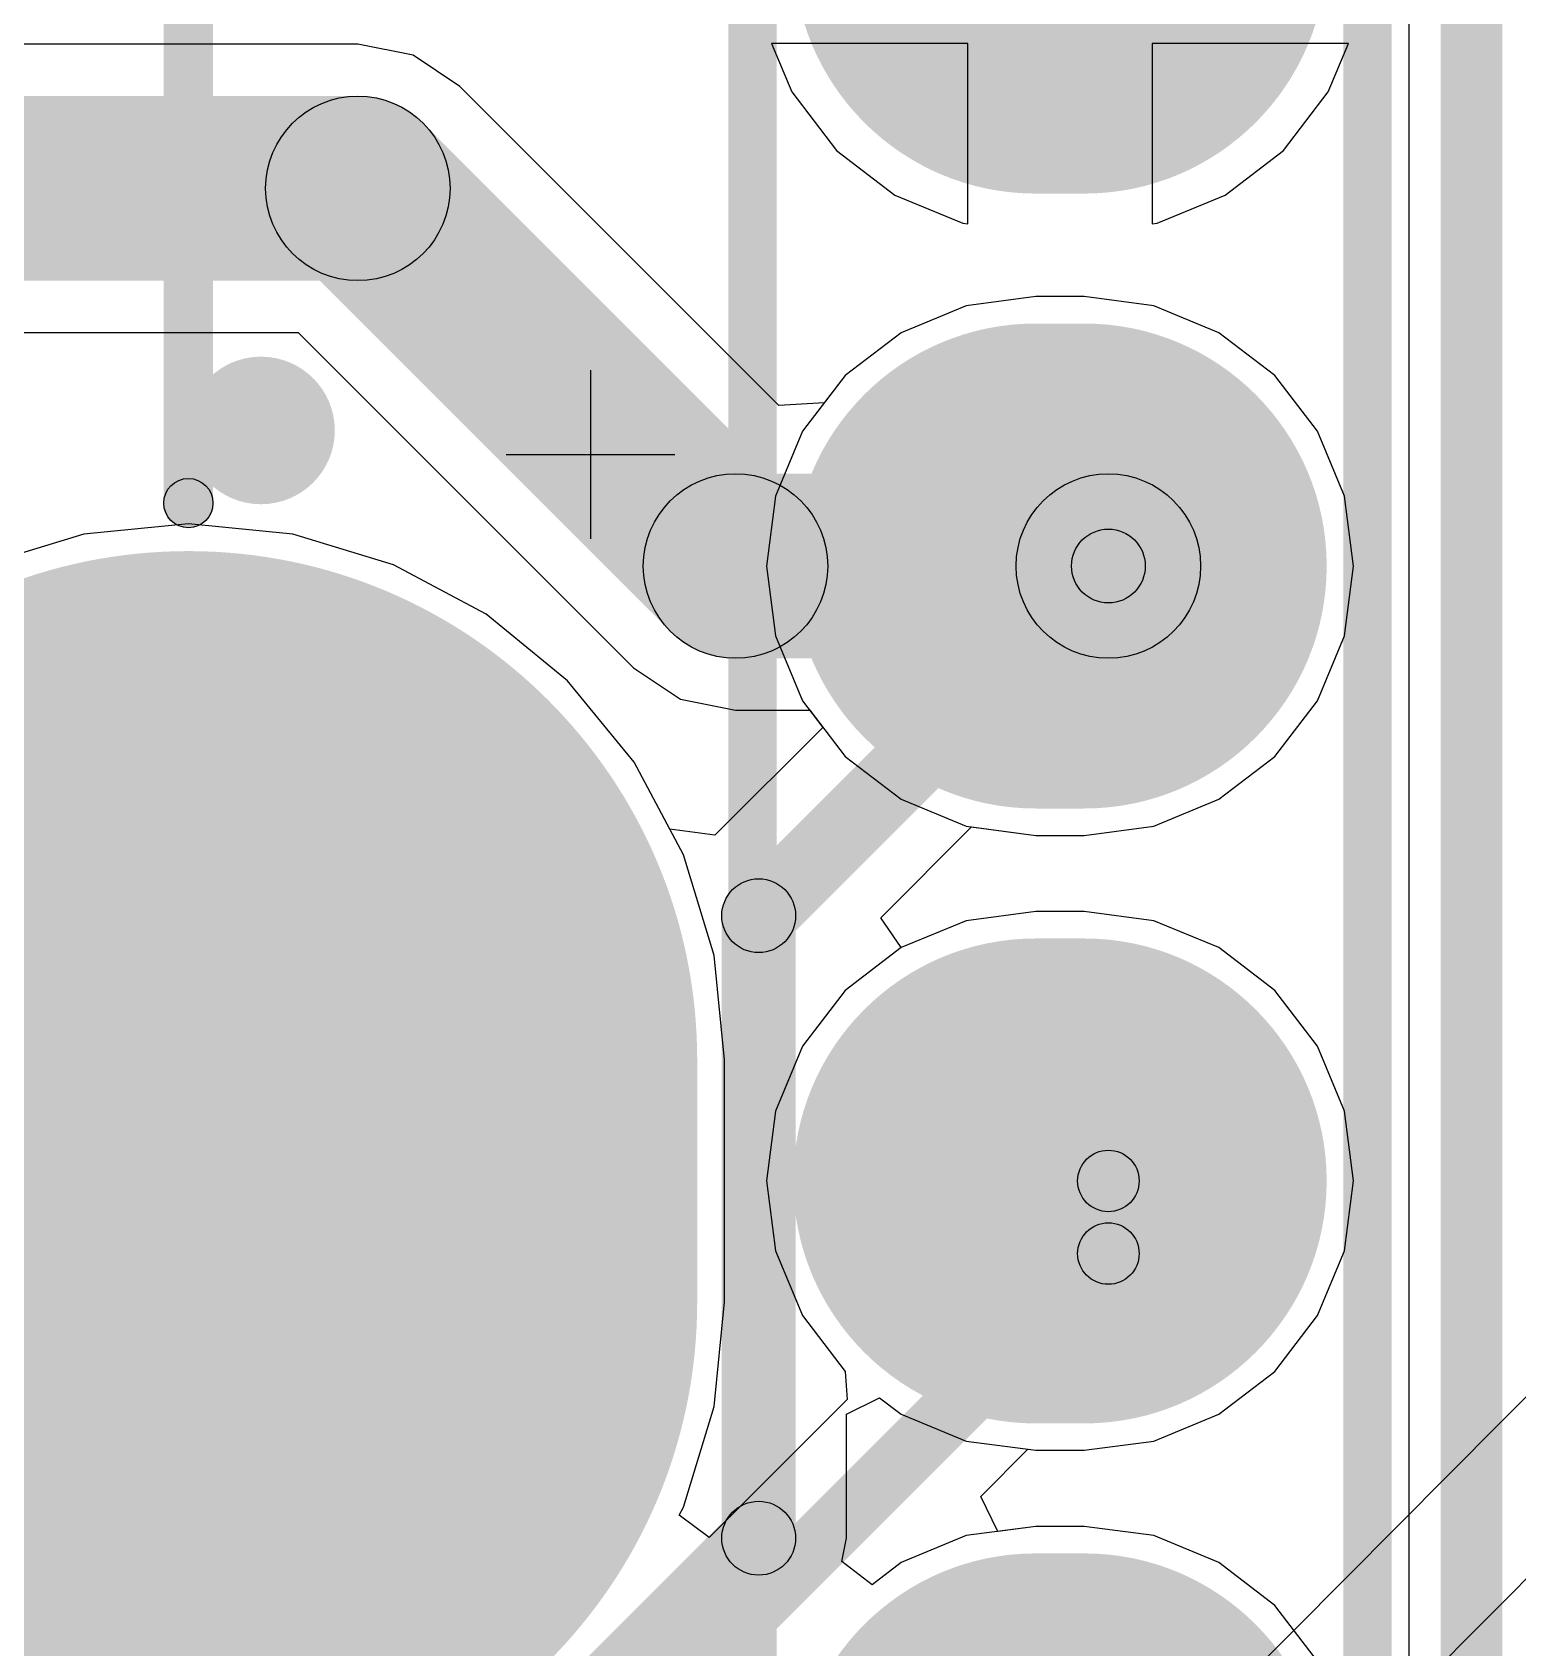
# Model space of a CAD drawing. Header units: millimetres. Extents: x -12 to 5350, y -10 to 5375.
# Drawn here: x 5.56 to 11.69, y -1.93 to 4.74 of the extents above; entities that cross this region are included whole.
import ezdxf

# ---------------------------------------------------------------- set-up
doc = ezdxf.new("R2010")
doc.units = ezdxf.units.MM
for name, color, linetype in [('BottomLayer', 5, 'Continuous'), ('BottomOverlay', 54, 'Continuous'), ('BottomSolder', 6, 'Continuous'), ('KeepOutLayer', 6, 'Continuous'), ('MultiLayer', 9, 'Continuous'), ('PadHoleLayer', 156, 'Continuous'), ('TopLayer', 1, 'Continuous'), ('TopOverlay', 2, 'Continuous'), ('TopSolder', 216, 'Continuous'), ('ViaHoleLayer', 16, 'Continuous')]:
    doc.layers.add(name, color=color, linetype=linetype)

# ---------------------------------------------------------------- blocks, each defined once
blk = doc.blocks.new('SJ_2______B_108')
at = {"layer": 'BottomSolder'}
for p in [(-1.1938, 0.1465), (0.3472, -0.635)]:
    blk.add_line(p, (-5382.0085, 5343.3085), dxfattribs=at)
blk = doc.blocks.new('R_____E_______115')
at = {"layer": 'BottomLayer'}
h = blk.add_hatch(color=5, dxfattribs=at)
edge = h.paths.add_edge_path()
edge.add_arc((-6.2, -0.5), 2, 180, 360)
edge.add_line((-4.2, -0.5), (-4.2, 0.5))
edge.add_arc((-6.2, 0.5), 2, 0, 180)
edge.add_line((-8.2, 0.5), (-8.2, -0.5))
at = {"layer": 'BottomSolder'}
h = blk.add_hatch(color=6, dxfattribs=at)
edge = h.paths.add_edge_path()
edge.add_arc((-6.2, -0.5), 2.1016, 180, 360)
edge.add_line((-4.0984, -0.5), (-4.0984, 0.5))
edge.add_arc((-6.2, 0.5), 2.1016, 0, 180)
edge.add_line((-8.3016, 0.5), (-8.3016, -0.5))
at = {"layer": 'MultiLayer'}
h = blk.add_hatch(color=9, dxfattribs=at)
edge = h.paths.add_edge_path()
edge.add_arc((-6.2, -0.5), 2, 180, 360)
edge.add_line((-4.2, -0.5), (-4.2, 0.5))
edge.add_arc((-6.2, 0.5), 2, 0, 180)
edge.add_line((-8.2, 0.5), (-8.2, -0.5))
at = {"layer": 'TopLayer'}
h = blk.add_hatch(color=1, dxfattribs=at)
edge = h.paths.add_edge_path()
edge.add_arc((-6.2, -0.5), 2, 180, 360)
edge.add_line((-4.2, -0.5), (-4.2, 0.5))
edge.add_arc((-6.2, 0.5), 2, 0, 180)
edge.add_line((-8.2, 0.5), (-8.2, -0.5))
at = {"layer": 'TopOverlay'}
h = blk.add_hatch(color=2, dxfattribs=at)
edge = h.paths.add_edge_path()
edge.add_arc((-6.2, -2.8), 0.1016, 0, 360)
blk.add_hatch(color=2, dxfattribs=at).paths.add_polyline_path([(-6.3016, -2.8), (-6.0984, -2.8), (-6.0984, -5.8938), (-6.3016, -5.8938)])
at = {"layer": 'TopSolder'}
h = blk.add_hatch(color=216, dxfattribs=at)
edge = h.paths.add_edge_path()
edge.add_arc((-6.2, -0.5), 2.1016, 180, 360)
edge.add_line((-4.0984, -0.5), (-4.0984, 0.5))
edge.add_arc((-6.2, 0.5), 2.1016, 0, 180)
edge.add_line((-8.3016, 0.5), (-8.3016, -0.5))
at = {"layer": 'TopOverlay'}
blk.add_circle((-6.2, -2.8), 0.1016, dxfattribs=at)
blk = doc.blocks.new('HDR1X5_120')
at = {"layer": 'BottomLayer'}
h = blk.add_hatch(color=5, dxfattribs=at)
edge = h.paths.add_edge_path()
edge.add_arc((2.54, -0.1), 0.9, 180, 360)
edge.add_line((3.44, -0.1), (3.44, 0.1))
edge.add_arc((2.54, 0.1), 0.9, 0, 180)
edge.add_line((1.64, 0.1), (1.64, -0.1))
h = blk.add_hatch(color=5, dxfattribs=at)
edge = h.paths.add_edge_path()
edge.add_arc((5.08, -0.1), 0.9, 180, 360)
edge.add_line((5.98, -0.1), (5.98, 0.1))
edge.add_arc((5.08, 0.1), 0.9, 0, 180)
edge.add_line((4.18, 0.1), (4.18, -0.1))
h = blk.add_hatch(color=5, dxfattribs=at)
edge = h.paths.add_edge_path()
edge.add_arc((7.62, -0.1), 0.9, 180, 360)
edge.add_line((8.52, -0.1), (8.52, 0.1))
edge.add_arc((7.62, 0.1), 0.9, 0, 180)
edge.add_line((6.72, 0.1), (6.72, -0.1))
h = blk.add_hatch(color=5, dxfattribs=at)
edge = h.paths.add_edge_path()
edge.add_arc((10.16, -0.1), 0.9, 180, 360)
edge.add_line((11.06, -0.1), (11.06, 0.1))
edge.add_arc((10.16, 0.1), 0.9, 0, 180)
edge.add_line((9.26, 0.1), (9.26, -0.1))
at = {"layer": 'BottomSolder'}
h = blk.add_hatch(color=6, dxfattribs=at)
edge = h.paths.add_edge_path()
edge.add_arc((2.54, -0.1), 1.0016, 180, 360)
edge.add_line((3.5416, -0.1), (3.5416, 0.1))
edge.add_arc((2.54, 0.1), 1.0016, 0, 180)
edge.add_line((1.5384, 0.1), (1.5384, -0.1))
h = blk.add_hatch(color=6, dxfattribs=at)
edge = h.paths.add_edge_path()
edge.add_arc((5.08, -0.1), 1.0016, 180, 360)
edge.add_line((6.0816, -0.1), (6.0816, 0.1))
edge.add_arc((5.08, 0.1), 1.0016, 0, 180)
edge.add_line((4.0784, 0.1), (4.0784, -0.1))
h = blk.add_hatch(color=6, dxfattribs=at)
edge = h.paths.add_edge_path()
edge.add_arc((7.62, -0.1), 1.0016, 180, 360)
edge.add_line((8.6216, -0.1), (8.6216, 0.1))
edge.add_arc((7.62, 0.1), 1.0016, 0, 180)
edge.add_line((6.6184, 0.1), (6.6184, -0.1))
h = blk.add_hatch(color=6, dxfattribs=at)
edge = h.paths.add_edge_path()
edge.add_arc((10.16, -0.1), 1.0016, 180, 360)
edge.add_line((11.1616, -0.1), (11.1616, 0.1))
edge.add_arc((10.16, 0.1), 1.0016, 0, 180)
edge.add_line((9.1584, 0.1), (9.1584, -0.1))
at = {"layer": 'MultiLayer'}
h = blk.add_hatch(color=9, dxfattribs=at)
edge = h.paths.add_edge_path()
edge.add_arc((2.54, -0.1), 0.9, 180, 360)
edge.add_line((3.44, -0.1), (3.44, 0.1))
edge.add_arc((2.54, 0.1), 0.9, 0, 180)
edge.add_line((1.64, 0.1), (1.64, -0.1))
h = blk.add_hatch(color=9, dxfattribs=at)
edge = h.paths.add_edge_path()
edge.add_arc((5.08, -0.1), 0.9, 180, 360)
edge.add_line((5.98, -0.1), (5.98, 0.1))
edge.add_arc((5.08, 0.1), 0.9, 0, 180)
edge.add_line((4.18, 0.1), (4.18, -0.1))
h = blk.add_hatch(color=9, dxfattribs=at)
edge = h.paths.add_edge_path()
edge.add_arc((7.62, -0.1), 0.9, 180, 360)
edge.add_line((8.52, -0.1), (8.52, 0.1))
edge.add_arc((7.62, 0.1), 0.9, 0, 180)
edge.add_line((6.72, 0.1), (6.72, -0.1))
h = blk.add_hatch(color=9, dxfattribs=at)
edge = h.paths.add_edge_path()
edge.add_arc((10.16, -0.1), 0.9, 180, 360)
edge.add_line((11.06, -0.1), (11.06, 0.1))
edge.add_arc((10.16, 0.1), 0.9, 0, 180)
edge.add_line((9.26, 0.1), (9.26, -0.1))
at = {"layer": 'PadHoleLayer'}
h = blk.add_hatch(color=156, dxfattribs=at)
edge = h.paths.add_edge_path()
edge.add_arc((5.08, 0), 0.6, 0, 360)
h = blk.add_hatch(color=156, dxfattribs=at)
edge = h.paths.add_edge_path()
edge.add_arc((7.62, 0), 0.6, 0, 360)
h = blk.add_hatch(color=156, dxfattribs=at)
edge = h.paths.add_edge_path()
edge.add_arc((10.16, 0), 0.6, 0, 360)
at = {"layer": 'TopLayer'}
h = blk.add_hatch(color=1, dxfattribs=at)
edge = h.paths.add_edge_path()
edge.add_arc((2.54, -0.1), 0.9, 180, 360)
edge.add_line((3.44, -0.1), (3.44, 0.1))
edge.add_arc((2.54, 0.1), 0.9, 0, 180)
edge.add_line((1.64, 0.1), (1.64, -0.1))
h = blk.add_hatch(color=1, dxfattribs=at)
edge = h.paths.add_edge_path()
edge.add_arc((5.08, -0.1), 0.9, 180, 360)
edge.add_line((5.98, -0.1), (5.98, 0.1))
edge.add_arc((5.08, 0.1), 0.9, 0, 180)
edge.add_line((4.18, 0.1), (4.18, -0.1))
h = blk.add_hatch(color=1, dxfattribs=at)
edge = h.paths.add_edge_path()
edge.add_arc((7.62, -0.1), 0.9, 180, 360)
edge.add_line((8.52, -0.1), (8.52, 0.1))
edge.add_arc((7.62, 0.1), 0.9, 0, 180)
edge.add_line((6.72, 0.1), (6.72, -0.1))
h = blk.add_hatch(color=1, dxfattribs=at)
edge = h.paths.add_edge_path()
edge.add_arc((10.16, -0.1), 0.9, 180, 360)
edge.add_line((11.06, -0.1), (11.06, 0.1))
edge.add_arc((10.16, 0.1), 0.9, 0, 180)
edge.add_line((9.26, 0.1), (9.26, -0.1))
at = {"layer": 'TopOverlay'}
for points in [[(-1.27, 1.17), (-1.27, 1.37), (11.43, 1.37), (11.43, 1.17)], [(-1.27, -1.37), (-1.27, -1.17), (11.43, -1.17), (11.43, -1.37)]]:
    blk.add_hatch(color=2, dxfattribs=at).paths.add_polyline_path(points)
at = {"layer": 'TopSolder'}
h = blk.add_hatch(color=216, dxfattribs=at)
edge = h.paths.add_edge_path()
edge.add_arc((2.54, -0.1), 1.0016, 180, 360)
edge.add_line((3.5416, -0.1), (3.5416, 0.1))
edge.add_arc((2.54, 0.1), 1.0016, 0, 180)
edge.add_line((1.5384, 0.1), (1.5384, -0.1))
h = blk.add_hatch(color=216, dxfattribs=at)
edge = h.paths.add_edge_path()
edge.add_arc((5.08, -0.1), 1.0016, 180, 360)
edge.add_line((6.0816, -0.1), (6.0816, 0.1))
edge.add_arc((5.08, 0.1), 1.0016, 0, 180)
edge.add_line((4.0784, 0.1), (4.0784, -0.1))
h = blk.add_hatch(color=216, dxfattribs=at)
edge = h.paths.add_edge_path()
edge.add_arc((7.62, -0.1), 1.0016, 180, 360)
edge.add_line((8.6216, -0.1), (8.6216, 0.1))
edge.add_arc((7.62, 0.1), 1.0016, 0, 180)
edge.add_line((6.6184, 0.1), (6.6184, -0.1))
h = blk.add_hatch(color=216, dxfattribs=at)
edge = h.paths.add_edge_path()
edge.add_arc((10.16, -0.1), 1.0016, 180, 360)
edge.add_line((11.1616, -0.1), (11.1616, 0.1))
edge.add_arc((10.16, 0.1), 1.0016, 0, 180)
edge.add_line((9.1584, 0.1), (9.1584, -0.1))

msp = doc.modelspace()

# ---------------------------------------------------------------- hatches: boundary and pattern name
at = {"layer": 'BottomLayer'}
h = msp.add_hatch(color=5, dxfattribs=at)
edge = h.paths.add_edge_path()
edge.add_arc((6.5, 3.1), 0.3048, 0, 360)
h = msp.add_hatch(color=5, dxfattribs=at)
edge = h.paths.add_edge_path()
edge.add_arc((10, 2.54), 0.1524, 0, 360)
for points in [[(8.6634, 0.9878), (8.4478, 1.2034), (9.8922, 2.6478), (10.1078, 2.4322)], [(8.708, -1.4757), (8.4032, -1.4757), (8.4032, 1.0956), (8.708, 1.0956)], [(7.7078, -2.5391), (7.4922, -2.3236), (8.4478, -1.368), (8.6634, -1.5835)]]:
    msp.add_hatch(color=5, dxfattribs=at).paths.add_polyline_path(points)
h = msp.add_hatch(color=5, dxfattribs=at)
edge = h.paths.add_edge_path()
edge.add_arc((8.5556, 1.0956), 0.1524, 0, 360)
h = msp.add_hatch(color=5, dxfattribs=at)
edge = h.paths.add_edge_path()
edge.add_arc((8.5556, 1.0956), 0.1524, 0, 360)
h = msp.add_hatch(color=5, dxfattribs=at)
edge = h.paths.add_edge_path()
edge.add_arc((8.5556, -1.4757), 0.1524, 0, 360)
h = msp.add_hatch(color=5, dxfattribs=at)
edge = h.paths.add_edge_path()
edge.add_arc((8.5556, -1.4757), 0.1524, 0, 360)
at = {"layer": 'BottomSolder'}
h = msp.add_hatch(color=6, dxfattribs=at)
edge = h.paths.add_edge_path()
edge.add_arc((6.5, 3.1), 0.0508, 0, 360)
at = {"layer": 'KeepOutLayer'}
msp.add_hatch(color=6, dxfattribs=at).paths.add_polyline_path([(11.627, -9.5), (11.373, -9.5), (11.373, 9.5), (11.627, 9.5)])
at = {"layer": 'TopLayer'}
for points in [[(2, 3.719), (2, 4.481), (6.9, 4.481), (6.9, 3.719)], [(6.6306, 3.8306), (7.1694, 4.3694), (8.7294, 2.8094), (8.1906, 2.2706)], [(8.46, 2.159), (8.46, 2.921), (10, 2.921), (10, 2.159)], [(10.127, -0.3), (9.873, -0.3), (9.873, 0), (10.127, 0)], [(7.4898, -2.9898), (7.3102, -2.8102), (9.9102, -0.2102), (10.0898, -0.3898)]]:
    msp.add_hatch(color=1, dxfattribs=at).paths.add_polyline_path(points)
h = msp.add_hatch(color=1, dxfattribs=at)
edge = h.paths.add_edge_path()
edge.add_arc((6.9, 4.1), 0.381, 0, 360)
h = msp.add_hatch(color=1, dxfattribs=at)
edge = h.paths.add_edge_path()
edge.add_arc((6.9, 4.1), 0.381, 0, 360)
h = msp.add_hatch(color=1, dxfattribs=at)
edge = h.paths.add_edge_path()
edge.add_arc((6.5, 3.1), 0.3048, 0, 360)
h = msp.add_hatch(color=1, dxfattribs=at)
edge = h.paths.add_edge_path()
edge.add_arc((8.46, 2.54), 0.381, 0, 360)
h = msp.add_hatch(color=1, dxfattribs=at)
edge = h.paths.add_edge_path()
edge.add_arc((8.46, 2.54), 0.381, 0, 360)
h = msp.add_hatch(color=1, dxfattribs=at)
edge = h.paths.add_edge_path()
edge.add_arc((10, 2.54), 0.381, 0, 360)
h = msp.add_hatch(color=1, dxfattribs=at)
edge = h.paths.add_edge_path()
edge.add_arc((10, 0), 0.127, 0, 360)
h = msp.add_hatch(color=1, dxfattribs=at)
edge = h.paths.add_edge_path()
edge.add_arc((10, -0.3), 0.127, 0, 360)
h = msp.add_hatch(color=1, dxfattribs=at)
edge = h.paths.add_edge_path()
edge.add_arc((10, -0.3), 0.127, 0, 360)
at = {"layer": 'TopSolder'}
h = msp.add_hatch(color=216, dxfattribs=at)
edge = h.paths.add_edge_path()
edge.add_arc((6.5, 3.1), 0.0508, 0, 360)
at = {"layer": 'ViaHoleLayer'}
h = msp.add_hatch(color=16, dxfattribs=at)
edge = h.paths.add_edge_path()
edge.add_arc((6.5, 3.1), 0.1524, 0, 360)

# ---------------------------------------------------------------- linework, layer by layer
at = {"layer": 'BottomLayer'}
for p, q in [((11.241, 9.241), (11.241, -9.241)), ((9.419, 4.699), (8.6087, 4.699)), ((8.6087, 4.699), (8.692, 4.498)), ((9.419, 3.953), (9.419, 4.699)), ((10.9913, 4.699), (10.181, 4.699)), ((10.181, 4.699), (10.181, 3.953)), ((10.908, 4.498), (10.9913, 4.699)), ((8.692, 4.498), (8.877, 4.257)), ((10.723, 4.257), (10.908, 4.498)), ((8.877, 4.257), (9.118, 4.072)), ((10.482, 4.072), (10.723, 4.257)), ((9.118, 4.072), (9.3987, 3.9557)), ((10.2013, 3.9557), (10.482, 4.072)), ((9.3987, 3.9557), (9.419, 3.953)), ((10.181, 3.953), (10.2013, 3.9557)), ((9.412, 3.6148), (9.1436, 3.5036)), ((9.7, 3.6527), (9.412, 3.6148)), ((9.9, 3.6527), (9.7, 3.6527)), ((10.188, 3.6148), (9.9, 3.6527)), ((10.4564, 3.5036), (10.188, 3.6148)), ((9.1436, 3.5036), (8.9132, 3.3268)), ((10.6868, 3.3268), (10.4564, 3.5036)), ((8.9132, 3.3268), (8.7364, 3.0964)), ((10.8636, 3.0964), (10.6868, 3.3268)), ((8.7364, 3.0964), (8.6252, 2.828)), ((10.9748, 2.828), (10.8636, 3.0964)), ((8.6252, 2.828), (8.5873, 2.54)), ((11.0127, 2.54), (10.9748, 2.828)), ((5.7681, 2.6713), (5.3528, 2.5453)), ((6.2, 2.7139), (5.7681, 2.6713)), ((6.6319, 2.6713), (6.2, 2.7139)), ((7.0472, 2.5453), (6.6319, 2.6713)), ((7.43, 2.3408), (7.0472, 2.5453)), ((8.5873, 2.54), (8.6252, 2.252)), ((10.9748, 2.252), (11.0127, 2.54)), ((7.7654, 2.0654), (7.43, 2.3408)), ((8.6252, 2.252), (8.7364, 1.9836)), ((10.8636, 1.9836), (10.9748, 2.252)), ((8.0408, 1.73), (7.7654, 2.0654)), ((8.7364, 1.9836), (8.8208, 1.8736)), ((10.6868, 1.7532), (10.8636, 1.9836)), ((8.8208, 1.8736), (8.3751, 1.4278)), ((10.4564, 1.5764), (10.6868, 1.7532)), ((8.1887, 1.4531), (8.0408, 1.73)), ((10.188, 1.4652), (10.4564, 1.5764)), ((8.3751, 1.4278), (8.1887, 1.4531)), ((9.0597, 1.0869), (9.4349, 1.4622)), ((9.4349, 1.4622), (9.7, 1.4273)), ((9.7, 1.4273), (9.9, 1.4273)), ((9.9, 1.4273), (10.188, 1.4652)), ((9.1436, 0.9636), (9.0597, 1.0869)), ((9.412, 1.0748), (9.1436, 0.9636)), ((9.7, 1.1127), (9.412, 1.0748)), ((9.9, 1.1127), (9.7, 1.1127)), ((10.188, 1.0748), (9.9, 1.1127)), ((10.4564, 0.9636), (10.188, 1.0748)), ((10.6868, 0.7868), (10.4564, 0.9636)), ((10.8636, 0.5564), (10.6868, 0.7868)), ((10.9748, 0.288), (10.8636, 0.5564)), ((11.0127, 0), (10.9748, 0.288)), ((10.9748, -0.288), (11.0127, 0)), ((10.8636, -0.5564), (10.9748, -0.288)), ((10.6868, -0.7868), (10.8636, -0.5564)), ((10.4564, -0.9636), (10.6868, -0.7868)), ((8.9182, -0.9629), (9.0549, -0.8955)), ((9.0549, -0.8955), (9.1436, -0.9636)), ((8.9182, -1.4757), (8.9182, -0.9629)), ((9.1436, -0.9636), (9.412, -1.0748)), ((10.188, -1.0748), (10.4564, -0.9636)), ((9.412, -1.0748), (9.7, -1.1127)), ((9.7, -1.1127), (9.9, -1.1127)), ((9.9, -1.1127), (10.188, -1.0748)), ((9.412, -1.4652), (9.1436, -1.5764)), ((9.7, -1.4273), (9.412, -1.4652)), ((9.9, -1.4273), (9.7, -1.4273)), ((10.188, -1.4652), (9.9, -1.4273)), ((10.4564, -1.5764), (10.188, -1.4652)), ((8.899, -1.572), (8.9182, -1.4757)), ((8.9182, -1.4757), (8.9182, -1.4757)), ((9.0241, -1.6681), (8.899, -1.572)), ((9.1436, -1.5764), (9.0241, -1.6681)), ((10.6868, -1.7532), (10.4564, -1.5764)), ((10.8636, -1.9836), (10.6868, -1.7532))]:
    msp.add_line(p, q, dxfattribs=at)
for centre in [(10, 2.54), (8.5556, 1.0956), (8.5556, 1.0956), (8.5556, -1.4757), (8.5556, -1.4757)]:
    msp.add_circle(centre, 0.1524, dxfattribs=at)
at = {"layer": 'BottomOverlay'}
for p, q in [((7.8611, 3.3485), (7.8611, 2.6519)), ((7.5128, 3.0002), (8.2094, 3.0002))]:
    msp.add_line(p, q, dxfattribs=at)
at = {"layer": 'TopLayer'}
for p, q in [((11.241, 9.241), (11.241, -9.241)), ((6.9, 4.6956), (-3.9698, 4.6956)), ((7.1279, 4.6503), (6.9, 4.6956)), ((9.419, 4.699), (8.6087, 4.699)), ((8.6087, 4.699), (8.692, 4.498)), ((9.419, 3.953), (9.419, 4.699)), ((10.9913, 4.699), (10.181, 4.699)), ((10.181, 4.699), (10.181, 3.953)), ((10.908, 4.498), (10.9913, 4.699)), ((7.3212, 4.5212), (7.1279, 4.6503)), ((8.6389, 3.2035), (7.3212, 4.5212)), ((8.692, 4.498), (8.877, 4.257)), ((10.723, 4.257), (10.908, 4.498)), ((8.877, 4.257), (9.118, 4.072)), ((10.482, 4.072), (10.723, 4.257)), ((9.118, 4.072), (9.3987, 3.9557)), ((10.2013, 3.9557), (10.482, 4.072)), ((9.3987, 3.9557), (9.419, 3.953)), ((10.181, 3.953), (10.2013, 3.9557)), ((9.412, 3.6148), (9.1436, 3.5036)), ((9.7, 3.6527), (9.412, 3.6148)), ((9.9, 3.6527), (9.7, 3.6527)), ((10.188, 3.6148), (9.9, 3.6527)), ((10.4564, 3.5036), (10.188, 3.6148)), ((2.3626, 3.5044), (6.6533, 3.5044)), ((6.6533, 3.5044), (8.0388, 2.1188)), ((9.1436, 3.5036), (8.9132, 3.3268)), ((10.6868, 3.3268), (10.4564, 3.5036)), ((8.9132, 3.3268), (8.8267, 3.214)), ((10.8636, 3.0964), (10.6868, 3.3268)), ((8.8267, 3.214), (8.6389, 3.2035)), ((10.9748, 2.828), (10.8636, 3.0964)), ((11.0127, 2.54), (10.9748, 2.828)), ((5.7681, 2.6713), (5.3528, 2.5453)), ((6.2, 2.7139), (5.7681, 2.6713)), ((6.6319, 2.6713), (6.2, 2.7139)), ((7.0472, 2.5453), (6.6319, 2.6713)), ((7.43, 2.3408), (7.0472, 2.5453)), ((10.9748, 2.252), (11.0127, 2.54)), ((7.7654, 2.0654), (7.43, 2.3408)), ((10.8636, 1.9836), (10.9748, 2.252)), ((8.0388, 2.1188), (8.2321, 1.9897)), ((8.0408, 1.73), (7.7654, 2.0654)), ((8.2321, 1.9897), (8.46, 1.9444)), ((8.46, 1.9444), (8.7665, 1.9444)), ((8.7665, 1.9444), (8.9132, 1.7532)), ((10.6868, 1.7532), (10.8636, 1.9836)), ((8.9132, 1.7532), (9.1436, 1.5764)), ((10.4564, 1.5764), (10.6868, 1.7532)), ((8.2453, 1.3472), (8.0408, 1.73)), ((9.1436, 1.5764), (9.412, 1.4652)), ((10.188, 1.4652), (10.4564, 1.5764)), ((9.412, 1.4652), (9.7, 1.4273)), ((9.7, 1.4273), (9.9, 1.4273)), ((9.9, 1.4273), (10.188, 1.4652)), ((8.3713, 0.9319), (8.2453, 1.3472)), ((9.412, 1.0748), (9.1436, 0.9636)), ((9.7, 1.1127), (9.412, 1.0748)), ((9.9, 1.1127), (9.7, 1.1127)), ((10.188, 1.0748), (9.9, 1.1127)), ((10.4564, 0.9636), (10.188, 1.0748)), ((9.1436, 0.9636), (8.9132, 0.7868)), ((10.6868, 0.7868), (10.4564, 0.9636)), ((8.4139, 0.5), (8.3713, 0.9319)), ((8.9132, 0.7868), (8.7364, 0.5564)), ((10.8636, 0.5564), (10.6868, 0.7868)), ((8.7364, 0.5564), (8.6252, 0.288)), ((10.9748, 0.288), (10.8636, 0.5564)), ((8.4139, -0.5), (8.4139, 0.5)), ((8.6252, 0.288), (8.5873, 0)), ((11.0127, 0), (10.9748, 0.288)), ((8.5873, 0), (8.6252, -0.288)), ((10.9748, -0.288), (11.0127, 0)), ((8.6252, -0.288), (8.7364, -0.5564)), ((10.8636, -0.5564), (10.9748, -0.288)), ((8.3713, -0.9319), (8.4139, -0.5)), ((8.7364, -0.5564), (8.9132, -0.7868)), ((10.6868, -0.7868), (10.8636, -0.5564)), ((8.9132, -0.7868), (8.9208, -0.9031)), ((10.4564, -0.9636), (10.6868, -0.7868)), ((8.2453, -1.3472), (8.3713, -0.9319)), ((8.9208, -0.9031), (8.3509, -1.4729)), ((10.188, -1.0748), (10.4564, -0.9636)), ((9.4726, -1.3035), (9.6677, -1.1085)), ((9.6677, -1.1085), (9.7, -1.1127)), ((9.7, -1.1127), (9.9, -1.1127)), ((9.9, -1.1127), (10.188, -1.0748)), ((9.5438, -1.4478), (9.4726, -1.3035)), ((8.2272, -1.3812), (8.2453, -1.3472)), ((8.3509, -1.4729), (8.2272, -1.3812)), ((9.7, -1.4273), (9.5438, -1.4478)), ((9.9, -1.4273), (9.7, -1.4273)), ((10.188, -1.4652), (9.9, -1.4273)), ((10.4564, -1.5764), (10.188, -1.4652)), ((10.6868, -1.7532), (10.4564, -1.5764)), ((10.8636, -1.9836), (10.6868, -1.7532))]:
    msp.add_line(p, q, dxfattribs=at)
for centre, radius in [((6.9, 4.1), 0.381), ((6.9, 4.1), 0.381), ((8.46, 2.54), 0.381), ((8.46, 2.54), 0.381), ((10, 2.54), 0.381), ((10, 0), 0.127), ((10, -0.3), 0.127), ((10, -0.3), 0.127)]:
    msp.add_circle(centre, radius, dxfattribs=at)

# ---------------------------------------------------------------- block references
for name, p, rotation in [('SJ_2______B_108', (6.3, -7.4), 270), ('R_____E_______115', (0, 0), 180), ('HDR1X5_120', (9.8, -5.08), 90)]:
    msp.add_blockref(name, p, dxfattribs=dict(rotation=rotation))

doc.saveas('drawing.dxf')
